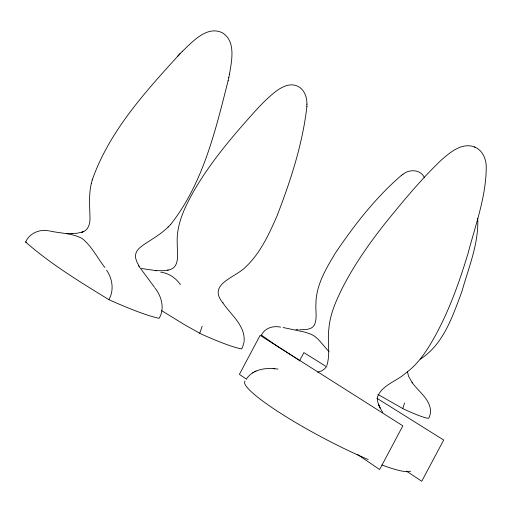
<?xml version="1.0" encoding="UTF-8"?>
<svg xmlns="http://www.w3.org/2000/svg" width="512" height="512" viewBox="0 0 512 512"><rect width="100%" height="100%" fill="white"/><g stroke="black" fill="none" stroke-linecap="round" stroke-linejoin="round"><path stroke-width="0.77" d="M244.102 341.504C245.453 325.325 230.541 314.733 222.579 302.387L222.925 302.886C206.912 284.006 235.712 277.651 245.882 266.739C260.346 253.158 268.742 234.618 276.691 216.768C290.458 181.21 302.618 144.282 306.918 106.291M306.906 104.333C307.226 96.915 303.878 88.275 296.397 85.709C289.12 83.008 281.517 87.168 275.802 91.443C263.091 101.318 252.819 113.856 242.144 125.792C223.053 147.808 204.736 170.803 190.81 196.506C183.098 210.829 176.384 226.451 177.242 243.072C176.941 252.653 180.947 268.166 167.776 270.15L168.122 270.074L163.302 270.739L155.763 270.637L156.614 270.707L141.549 268.531M430.554 412.365C430.886 399.59 418.746 391.904 412.051 382.464L412.32 382.829L408.493 376.141L407.507 371.77M229.459 74.336C231.648 61.088 236.211 41.325 222.374 32.774C206.81 25.299 192.448 41.894 182.246 51.437M430.515 412.87L429.606 416.429L428.608 418.298A61.126 5.44 28.1 0 1 403.706 409.069L377.92 394.413M91.354 183.347C88.736 194.336 89.683 205.67 89.971 216.845C90.259 222.643 89.133 230.138 81.862 232.237L83.795 231.488M170.554 224.589C203.162 183.366 215.456 130.56 228.147 80.595M404.557 403.027L402.752 408.621M228.813 77.536L229.504 74.099M228.102 80.838L228.858 77.299M244.026 342.131L242.746 346.579L241.69 348.902L241.222 348.838A78.112 8.531 26.9 0 1 201.062 333.958L184.474 324.678L161.76 310.688M202.189 326.266L199.712 333.338M92.218 179.962C109.51 130.867 145.6 91.526 180.064 53.683M91.309 183.539L92.262 179.776M326.835 365.555C330.63 353.702 327.149 340.979 328.883 328.806C329.952 314.291 336.038 300.845 342.413 287.974C354.374 264.461 369.722 242.848 386.035 222.176C403.571 200.64 421.306 179.091 441.453 159.917C450.189 152.301 462.227 142.125 474.598 147.027M155.078 288.109C161.632 296.544 164.909 308.544 159.149 318.298L158.515 318.189A86.656 9.984 26.3 0 1 110.419 300.358L108.87 299.654C114.259 290.4 112.518 278.752 106.579 270.221M299.437 360.998L303.898 352.608L326.854 366.963M108.87 299.654C80.166 282.016 50.976 264.282 25.6 242.035C29.574 233.037 39.834 228.858 49.158 230.925M299.84 360.653L276.077 345.363L261.446 335.149C264.762 327.917 273.338 325.523 280.621 327.13M325.926 367.232L324.774 368.704L321.83 370.803L317.638 372.192M246.726 378.522C253.062 369.504 265.037 367.642 275.277 368.806L273.139 368.627M177.478 56.384L182.419 51.258M139.181 266.278L136.781 261.677L135.501 257.651C134.822 251.059 139.75 247.462 144.102 244.454C152.378 238.97 161.107 233.984 168.218 226.957M168.077 227.104L170.688 224.448M401.421 175.347C375.514 197.709 354.118 225.197 335.085 253.549C325.92 268.858 316.09 285.19 315.942 303.597C315.341 310.829 317.562 318.72 314.17 325.472C310.867 329.978 305.325 329.574 299.629 329.76M402.829 174.413C409.248 168.864 420.947 169.306 424.512 177.83M401.306 175.43L402.938 174.336M420.346 359.117C443.552 344.288 452.544 316.416 461.766 291.917C468.518 267.859 478.925 243.539 477.709 218.221M252.627 372.896L253.83 372.243M254.88 371.667L256.051 371.034M82.176 232.115L76.941 233.248L71.456 233.613M72.23 233.626L66.694 233.408M275.955 368.87L277.997 369.037M295.962 329.453L298.08 329.664M49.862 231.008C60.589 233.402 72.237 233.19 82.086 238.451C91.776 246.202 97.293 257.83 104.858 267.494M261.446 335.149L261.818 335.213M283.123 327.52L305.325 332.224L311.507 334.413L315.002 336.531L318.31 339.392L328.992 351.706M160.749 272.166C168.813 273.197 175.84 277.965 180.39 284.614M25.6 242.035L26.394 242.246M475.194 147.29C482.464 150.4 485.984 158.656 486.246 166.182C486.381 195.942 475.648 224.416 468.179 252.902C459.757 280.877 449.92 308.614 436.032 334.394C428.045 348.87 419.104 363.475 405.446 373.299C396.525 381.357 382.278 384.896 377.523 396.768L377.446 400.39L377.926 402.586L380.064 408.006L378.656 404.826L378.874 405.331M474.298 146.893L475.347 147.36M376.826 398.208L443.68 440.013L421.747 481.274L406.464 471.091M246.669 379.29L239.392 374.349L260.128 335.366L402.854 425.824L379.629 469.51L357.139 454.253M138.483 265.69L154.611 287.418M382.765 412.506L379.827 407.456M306.912 104.147L306.918 106.483M410.618 471.149A94.483 13.011 28 0 1 381.939 465.011M368.237 459.546A94.483 13.011 28 0 1 281.555 413.875A94.483 13.011 28 0 1 245.075 381.12"/></g></svg>
